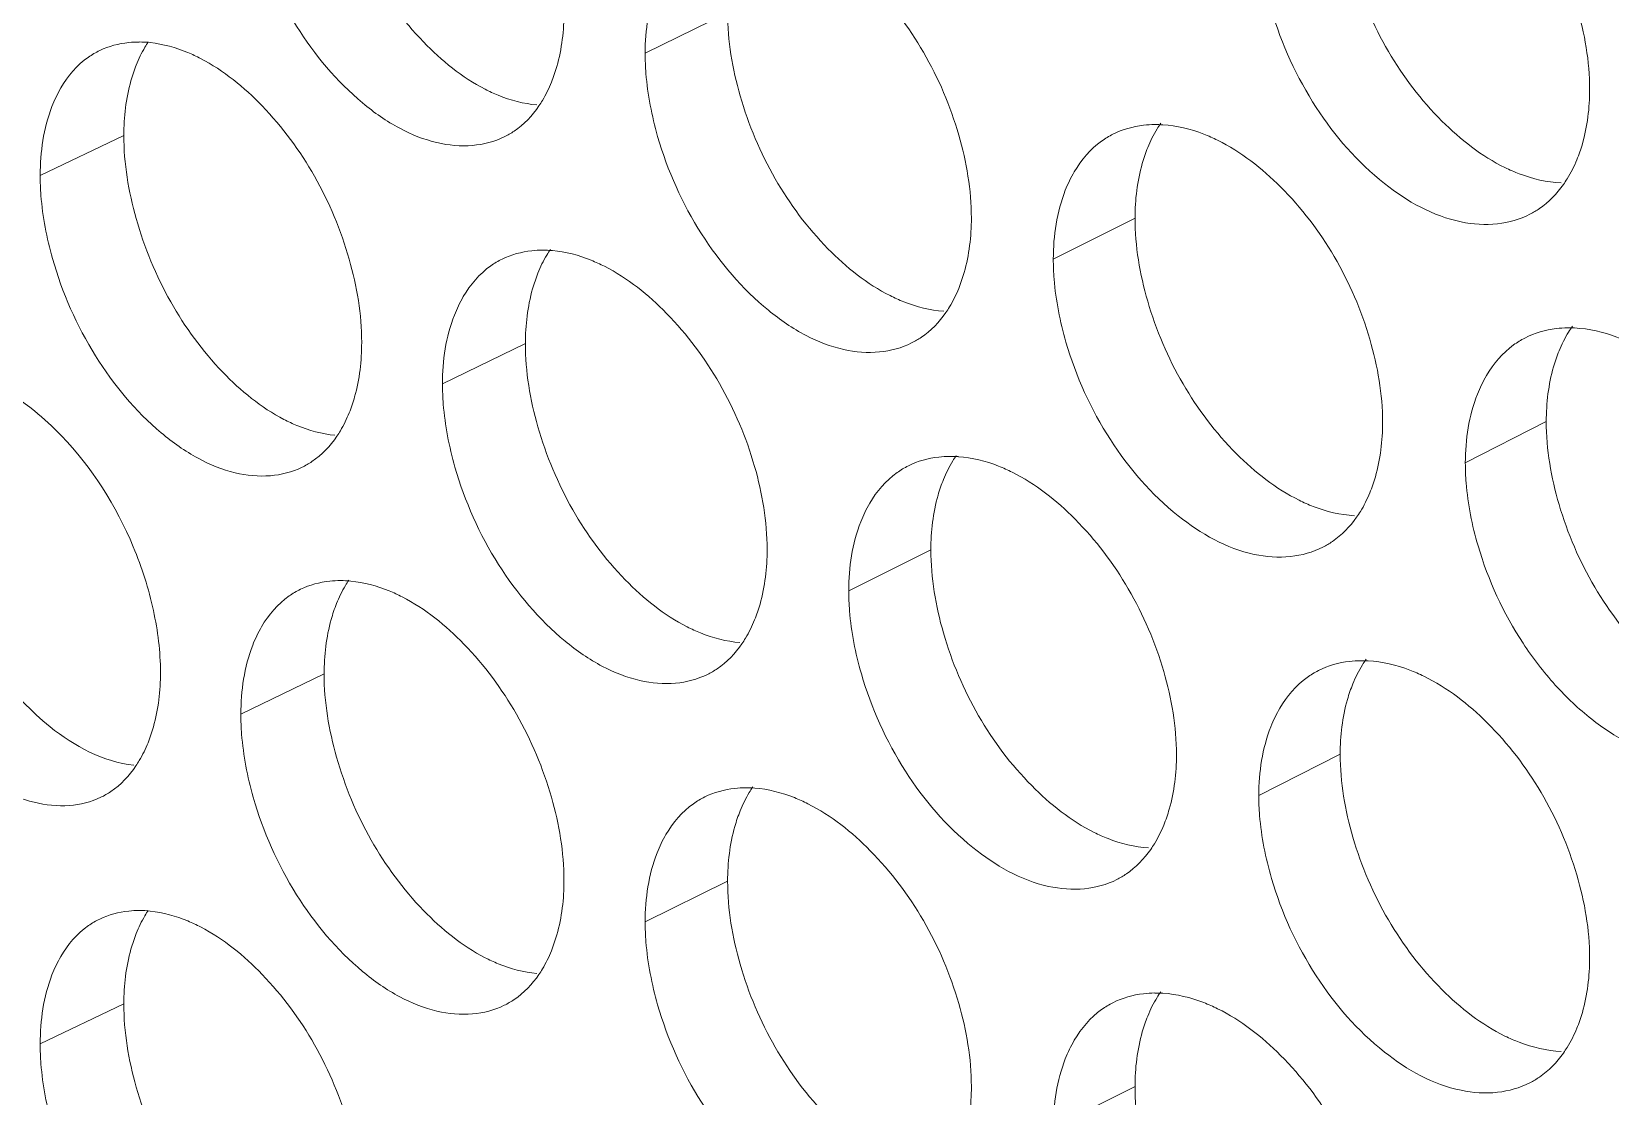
# Model space of a CAD drawing. Header units: millimetres. Extents: x 1177 to 4147, y 93 to 2194.
# Drawn here: x 2573.57 to 2587.9, y 951.52 to 961.18 of the extents above; entities that cross this region are included whole.
import ezdxf

# ---------------------------------------------------------------- set-up
doc = ezdxf.new("R2010")
doc.units = ezdxf.units.MM
doc.header["$LTSCALE"] = 0.1
doc.layers.get('0').update_dxf_attribs({"lineweight": 13})
doc.layers.add('标注', color=251, linetype='Continuous', lineweight=9)

# ---------------------------------------------------------------- blocks, each defined once
blk = doc.blocks.new('02')
at = {"layer": '标注'}
for p, q in [((4454.685, 964.621), (4453.616, 964.095)), ((4446.859, 963.032), (4445.775, 962.514)), ((4446.859, 963.032), (4445.775, 962.514)), ((4459.965, 961.961), (4458.906, 961.43)), ((4452.064, 960.335), (4450.989, 959.812)), ((4452.064, 960.335), (4450.989, 959.812)), ((4465.295, 959.326), (4464.246, 958.79)), ((4457.319, 957.663), (4456.254, 957.134)), ((4457.319, 957.663), (4456.254, 957.134)), ((4449.455, 956.055), (4448.376, 955.535)), ((4462.624, 955.015), (4461.569, 954.482)), ((4462.624, 955.015), (4461.569, 954.482)), ((4454.685, 953.371), (4453.616, 952.845)), ((4446.859, 951.782), (4445.775, 951.264)), ((4459.965, 950.711), (4458.906, 950.18))]:
    blk.add_line(p, q, dxfattribs=at)
for centre, radius, start, end in [((4447.053, 962.821), 1.421, 84.008, 89.7708), ((4447.053, 962.821), 1.421, 84.008, 89.7708), ((4460.232, 961.704), 1.468, 86.3729, 90.4645), ((4452.287, 960.106), 1.439, 84.9711, 90.0516), ((4452.287, 960.106), 1.439, 84.9711, 90.0516), ((4465.592, 959.051), 1.488, 87.2799, 90.7347), ((4457.571, 957.415), 1.459, 85.9113, 90.3279), ((4457.571, 957.415), 1.459, 85.9113, 90.3279), ((4449.664, 955.835), 1.43, 84.4925, 89.9118), ((4462.906, 954.749), 1.478, 86.8291, 90.6001), ((4462.906, 954.749), 1.478, 86.8291, 90.6001), ((4454.923, 953.132), 1.449, 85.444, 90.1903), ((4447.053, 951.571), 1.421, 84.008, 89.7708), ((4460.232, 950.454), 1.468, 86.3729, 90.4645)]:
    blk.add_arc(centre, radius, start, end, dxfattribs=at)
for points, knots in [([(4449.455, 967.305), (4449.455, 966.942), (4449.582, 966.19), (4450.02, 965.139), (4450.678, 964.244), (4451.243, 963.784), (4451.541, 963.63)], [0, 0, 0, 0, 0.247764, 0.513029, 0.771178, 1, 1, 1, 1]), ([(4465.857, 963.628), (4465.857, 963.99), (4465.726, 964.742), (4465.272, 965.788), (4464.593, 966.676), (4464.014, 967.126), (4463.709, 967.276)], [0, 0, 0, 0, 0.246547, 0.510848, 0.769286, 1, 1, 1, 1]), ([(4462.624, 966.265), (4462.624, 965.902), (4462.754, 965.151), (4463.204, 964.103), (4463.879, 963.215), (4464.456, 962.764), (4464.76, 962.615)], [0, 0, 0, 0, 0.246852, 0.511298, 0.769575, 1, 1, 1, 1]), ([(4448.537, 965.708), (4448.662, 965.265), (4449.032, 964.432), (4449.744, 963.581), (4450.405, 963.115), (4450.894, 962.92), (4451.368, 962.874), (4451.662, 962.951), (4451.79, 963.013)], [0, 0, 0, 0, 0.295087, 0.575352, 0.699785, 0.810298, 0.90888, 1, 1, 1, 1]), ([(4457.844, 961.961), (4457.844, 962.324), (4457.715, 963.075), (4457.268, 964.125), (4456.598, 965.016), (4456.027, 965.472), (4455.726, 965.624)], [0, 0, 0, 0, 0.247093, 0.511885, 0.770247, 1, 1, 1, 1]), ([(4453.886, 965.227), (4453.841, 965.15), (4453.673, 964.796), (4453.616, 964.396), (4453.616, 964.095)], [0, 0, 0, 0, 0.227639, 1, 1, 1, 1]), ([(4452.401, 963.72), (4452.428, 963.787), (4452.528, 964.08), (4452.564, 964.393), (4452.564, 964.631)], [0, 0, 0, 0, 0.232623, 1, 1, 1, 1]), ([(4461.734, 964.657), (4461.864, 964.212), (4462.249, 963.377), (4463.091, 962.402), (4463.97, 961.906), (4464.653, 961.859), (4464.954, 961.943), (4465.084, 962.01)], [0, 0, 0, 0, 0.293319, 0.572966, 0.807416, 0.907301, 1, 1, 1, 1]), ([(4454.685, 964.621), (4454.685, 964.258), (4454.813, 963.506), (4455.256, 962.456), (4455.921, 961.564), (4456.491, 961.107), (4456.791, 960.956)], [0, 0, 0, 0, 0.247397, 0.512334, 0.770535, 1, 1, 1, 1]), ([(4447.059, 964.241), (4447.013, 964.241), (4446.838, 964.233), (4446.665, 964.187), (4446.547, 964.131)], [0, 0, 0, 0, 0.258386, 1, 1, 1, 1]), ([(4447.059, 964.241), (4447.013, 964.241), (4446.838, 964.233), (4446.665, 964.187), (4446.547, 964.131)], [0, 0, 0, 0, 0.258386, 1, 1, 1, 1]), ([(4447.176, 964.243), (4447.161, 964.221), (4447.101, 964.125), (4447.051, 964.022), (4447.019, 963.943)], [0, 0, 0, 0, 0.242372, 1, 1, 1, 1]), ([(4447.176, 964.243), (4447.161, 964.221), (4447.101, 964.125), (4447.051, 964.022), (4447.019, 963.943)], [0, 0, 0, 0, 0.242372, 1, 1, 1, 1]), ([(4447.855, 964.028), (4447.8, 964.056), (4447.593, 964.153), (4447.368, 964.216), (4447.201, 964.233)], [0, 0, 0, 0, 0.266572, 1, 1, 1, 1]), ([(4447.855, 964.028), (4447.8, 964.056), (4447.593, 964.153), (4447.368, 964.216), (4447.201, 964.233)], [0, 0, 0, 0, 0.266572, 1, 1, 1, 1]), ([(4446.547, 964.131), (4446.496, 964.106), (4446.292, 963.988), (4446.133, 963.8), (4446.043, 963.646)], [0, 0, 0, 0, 0.241792, 1, 1, 1, 1]), ([(4446.547, 964.131), (4446.496, 964.106), (4446.292, 963.988), (4446.133, 963.8), (4446.043, 963.646)], [0, 0, 0, 0, 0.241792, 1, 1, 1, 1]), ([(4449.942, 960.35), (4449.942, 960.713), (4449.815, 961.465), (4449.375, 962.517), (4448.716, 963.412), (4448.152, 963.873), (4447.855, 964.028)], [0, 0, 0, 0, 0.247645, 0.51293, 0.771215, 1, 1, 1, 1]), ([(4449.942, 960.35), (4449.942, 960.713), (4449.815, 961.465), (4449.375, 962.517), (4448.716, 963.412), (4448.152, 963.873), (4447.855, 964.028)], [0, 0, 0, 0, 0.247645, 0.51293, 0.771215, 1, 1, 1, 1]), ([(4453.616, 964.095), (4453.616, 964.008), (4453.631, 963.645), (4453.702, 963.285), (4453.778, 963.019)], [0, 0, 0, 0, 0.238502, 1, 1, 1, 1]), ([(4447.019, 963.943), (4446.993, 963.876), (4446.895, 963.582), (4446.859, 963.269), (4446.859, 963.032)], [0, 0, 0, 0, 0.232238, 1, 1, 1, 1]), ([(4447.019, 963.943), (4446.993, 963.876), (4446.895, 963.582), (4446.859, 963.269), (4446.859, 963.032)], [0, 0, 0, 0, 0.232238, 1, 1, 1, 1]), ([(4446.043, 963.646), (4445.998, 963.569), (4445.831, 963.215), (4445.775, 962.816), (4445.775, 962.514)], [0, 0, 0, 0, 0.226902, 1, 1, 1, 1]), ([(4446.043, 963.646), (4445.998, 963.569), (4445.831, 963.215), (4445.775, 962.816), (4445.775, 962.514)], [0, 0, 0, 0, 0.226902, 1, 1, 1, 1]), ([(4451.541, 963.63), (4451.597, 963.602), (4451.81, 963.503), (4452.041, 963.441), (4452.213, 963.426)], [0, 0, 0, 0, 0.266595, 1, 1, 1, 1]), ([(4452.239, 963.413), (4452.255, 963.436), (4452.317, 963.534), (4452.369, 963.639), (4452.401, 963.72)], [0, 0, 0, 0, 0.242481, 1, 1, 1, 1]), ([(4465.691, 962.715), (4465.719, 962.782), (4465.82, 963.076), (4465.857, 963.39), (4465.857, 963.628)], [0, 0, 0, 0, 0.23337, 1, 1, 1, 1]), ([(4451.79, 963.013), (4451.834, 963.035), (4452.009, 963.135), (4452.153, 963.287), (4452.239, 963.413)], [0, 0, 0, 0, 0.24392, 1, 1, 1, 1]), ([(4446.859, 963.032), (4446.859, 962.669), (4446.985, 961.917), (4447.421, 960.864), (4448.076, 959.968), (4448.638, 959.506), (4448.935, 959.352)], [0, 0, 0, 0, 0.247948, 0.513377, 0.771501, 1, 1, 1, 1]), ([(4446.859, 963.032), (4446.859, 962.669), (4446.985, 961.917), (4447.421, 960.864), (4448.076, 959.968), (4448.638, 959.506), (4448.935, 959.352)], [0, 0, 0, 0, 0.247948, 0.513377, 0.771501, 1, 1, 1, 1]), ([(4453.778, 963.019), (4453.905, 962.575), (4454.28, 961.742), (4455.002, 960.893), (4455.671, 960.431), (4456.166, 960.24), (4456.644, 960.199), (4456.941, 960.279), (4457.07, 960.343)], [0, 0, 0, 0, 0.294183, 0.574014, 0.698487, 0.809259, 0.908301, 1, 1, 1, 1]), ([(4459.679, 963.047), (4459.628, 963.022), (4459.426, 962.9), (4459.268, 962.714), (4459.178, 962.561)], [0, 0, 0, 0, 0.242682, 1, 1, 1, 1]), ([(4460.221, 963.173), (4460.172, 963.172), (4459.986, 963.161), (4459.802, 963.109), (4459.679, 963.047)], [0, 0, 0, 0, 0.258432, 1, 1, 1, 1]), ([(4460.298, 963.188), (4460.281, 963.164), (4460.216, 963.064), (4460.163, 962.957), (4460.129, 962.873)], [0, 0, 0, 0, 0.242625, 1, 1, 1, 1]), ([(4461.036, 962.969), (4460.977, 962.998), (4460.751, 963.098), (4460.506, 963.158), (4460.325, 963.17)], [0, 0, 0, 0, 0.266738, 1, 1, 1, 1]), ([(4460.129, 962.873), (4460.102, 962.806), (4460.002, 962.512), (4459.965, 962.199), (4459.965, 961.961)], [0, 0, 0, 0, 0.232984, 1, 1, 1, 1]), ([(4463.174, 959.316), (4463.174, 959.678), (4463.043, 960.43), (4462.592, 961.478), (4461.916, 962.366), (4461.339, 962.819), (4461.036, 962.969)], [0, 0, 0, 0, 0.246729, 0.511193, 0.769606, 1, 1, 1, 1]), ([(4464.76, 962.615), (4464.821, 962.585), (4465.052, 962.484), (4465.304, 962.425), (4465.489, 962.416)], [0, 0, 0, 0, 0.266716, 1, 1, 1, 1]), ([(4465.517, 962.395), (4465.534, 962.419), (4465.601, 962.52), (4465.656, 962.63), (4465.691, 962.715)], [0, 0, 0, 0, 0.242757, 1, 1, 1, 1]), ([(4445.775, 962.514), (4445.775, 962.427), (4445.79, 962.063), (4445.86, 961.703), (4445.935, 961.436)], [0, 0, 0, 0, 0.238408, 1, 1, 1, 1]), ([(4445.775, 962.514), (4445.775, 962.427), (4445.79, 962.063), (4445.86, 961.703), (4445.935, 961.436)], [0, 0, 0, 0, 0.238408, 1, 1, 1, 1]), ([(4459.178, 962.561), (4459.133, 962.484), (4458.964, 962.131), (4458.906, 961.731), (4458.906, 961.43)], [0, 0, 0, 0, 0.228131, 1, 1, 1, 1]), ([(4465.084, 962.01), (4465.126, 962.032), (4465.294, 962.131), (4465.433, 962.275), (4465.517, 962.395)], [0, 0, 0, 0, 0.244921, 1, 1, 1, 1]), ([(4457.68, 961.049), (4457.707, 961.116), (4457.807, 961.41), (4457.844, 961.723), (4457.844, 961.961)], [0, 0, 0, 0, 0.232922, 1, 1, 1, 1]), ([(4459.965, 961.961), (4459.965, 961.598), (4460.094, 960.847), (4460.542, 959.798), (4461.214, 958.908), (4461.789, 958.455), (4462.091, 958.306)], [0, 0, 0, 0, 0.247033, 0.511643, 0.769894, 1, 1, 1, 1]), ([(4445.935, 961.436), (4446.06, 960.994), (4446.427, 960.162), (4447.134, 959.309), (4447.792, 958.841), (4448.277, 958.644), (4448.748, 958.596), (4449.042, 958.671), (4449.169, 958.732)], [0, 0, 0, 0, 0.295542, 0.576027, 0.700439, 0.810823, 0.909172, 1, 1, 1, 1]), ([(4445.935, 961.436), (4446.06, 960.994), (4446.427, 960.162), (4447.134, 959.309), (4447.792, 958.841), (4448.277, 958.644), (4448.748, 958.596), (4449.042, 958.671), (4449.169, 958.732)], [0, 0, 0, 0, 0.295542, 0.576027, 0.700439, 0.810823, 0.909172, 1, 1, 1, 1]), ([(4451.762, 961.429), (4451.711, 961.404), (4451.508, 961.284), (4451.349, 961.097), (4451.259, 960.944)], [0, 0, 0, 0, 0.242161, 1, 1, 1, 1]), ([(4451.762, 961.429), (4451.711, 961.404), (4451.508, 961.284), (4451.349, 961.097), (4451.259, 960.944)], [0, 0, 0, 0, 0.242161, 1, 1, 1, 1]), ([(4452.286, 961.545), (4452.239, 961.545), (4452.06, 961.536), (4451.882, 961.487), (4451.762, 961.429)], [0, 0, 0, 0, 0.258402, 1, 1, 1, 1]), ([(4452.286, 961.545), (4452.239, 961.545), (4452.06, 961.536), (4451.882, 961.487), (4451.762, 961.429)], [0, 0, 0, 0, 0.258402, 1, 1, 1, 1]), ([(4452.387, 961.553), (4452.371, 961.53), (4452.309, 961.432), (4452.258, 961.328), (4452.226, 961.246)], [0, 0, 0, 0, 0.242465, 1, 1, 1, 1]), ([(4452.387, 961.553), (4452.371, 961.53), (4452.309, 961.432), (4452.258, 961.328), (4452.226, 961.246)], [0, 0, 0, 0, 0.242465, 1, 1, 1, 1]), ([(4453.089, 961.336), (4453.033, 961.364), (4452.819, 961.463), (4452.586, 961.525), (4452.413, 961.54)], [0, 0, 0, 0, 0.266651, 1, 1, 1, 1]), ([(4453.089, 961.336), (4453.033, 961.364), (4452.819, 961.463), (4452.586, 961.525), (4452.413, 961.54)], [0, 0, 0, 0, 0.266651, 1, 1, 1, 1]), ([(4458.906, 961.43), (4458.906, 961.343), (4458.921, 960.98), (4458.993, 960.62), (4459.07, 960.354)], [0, 0, 0, 0, 0.238567, 1, 1, 1, 1]), ([(4452.226, 961.246), (4452.199, 961.18), (4452.1, 960.886), (4452.064, 960.573), (4452.064, 960.335)], [0, 0, 0, 0, 0.232536, 1, 1, 1, 1]), ([(4452.226, 961.246), (4452.199, 961.18), (4452.1, 960.886), (4452.064, 960.573), (4452.064, 960.335)], [0, 0, 0, 0, 0.232536, 1, 1, 1, 1]), ([(4455.197, 957.668), (4455.197, 958.031), (4455.069, 958.782), (4454.624, 959.832), (4453.958, 960.725), (4453.389, 961.183), (4453.089, 961.336)], [0, 0, 0, 0, 0.247276, 0.512232, 0.770569, 1, 1, 1, 1]), ([(4455.197, 957.668), (4455.197, 958.031), (4455.069, 958.782), (4454.624, 959.832), (4453.958, 960.725), (4453.389, 961.183), (4453.089, 961.336)], [0, 0, 0, 0, 0.247276, 0.512232, 0.770569, 1, 1, 1, 1]), ([(4451.259, 960.944), (4451.214, 960.867), (4451.046, 960.513), (4450.989, 960.113), (4450.989, 959.812)], [0, 0, 0, 0, 0.227393, 1, 1, 1, 1]), ([(4451.259, 960.944), (4451.214, 960.867), (4451.046, 960.513), (4450.989, 960.113), (4450.989, 959.812)], [0, 0, 0, 0, 0.227393, 1, 1, 1, 1]), ([(4456.791, 960.956), (4456.849, 960.927), (4457.069, 960.827), (4457.309, 960.766), (4457.486, 960.753)], [0, 0, 0, 0, 0.266655, 1, 1, 1, 1]), ([(4457.513, 960.737), (4457.529, 960.76), (4457.594, 960.86), (4457.646, 960.966), (4457.68, 961.049)], [0, 0, 0, 0, 0.242584, 1, 1, 1, 1]), ([(4457.07, 960.343), (4457.113, 960.365), (4457.286, 960.465), (4457.428, 960.613), (4457.513, 960.737)], [0, 0, 0, 0, 0.244338, 1, 1, 1, 1]), ([(4465.573, 960.539), (4465.523, 960.538), (4465.333, 960.526), (4465.144, 960.471), (4465.018, 960.407)], [0, 0, 0, 0, 0.258456, 1, 1, 1, 1]), ([(4465.634, 960.559), (4465.617, 960.534), (4465.55, 960.433), (4465.496, 960.324), (4465.461, 960.239)], [0, 0, 0, 0, 0.242742, 1, 1, 1, 1]), ([(4466.395, 960.339), (4466.334, 960.369), (4466.101, 960.47), (4465.849, 960.528), (4465.662, 960.537)], [0, 0, 0, 0, 0.266777, 1, 1, 1, 1]), ([(4449.781, 959.44), (4449.808, 959.506), (4449.907, 959.8), (4449.942, 960.113), (4449.942, 960.35)], [0, 0, 0, 0, 0.232474, 1, 1, 1, 1]), ([(4449.781, 959.44), (4449.808, 959.506), (4449.907, 959.8), (4449.942, 960.113), (4449.942, 960.35)], [0, 0, 0, 0, 0.232474, 1, 1, 1, 1]), ([(4452.064, 960.335), (4452.064, 959.972), (4452.191, 959.22), (4452.632, 958.169), (4453.293, 957.275), (4453.861, 956.817), (4454.16, 956.665)], [0, 0, 0, 0, 0.24758, 0.512681, 0.770856, 1, 1, 1, 1]), ([(4452.064, 960.335), (4452.064, 959.972), (4452.191, 959.22), (4452.632, 958.169), (4453.293, 957.275), (4453.861, 956.817), (4454.16, 956.665)], [0, 0, 0, 0, 0.24758, 0.512681, 0.770856, 1, 1, 1, 1]), ([(4459.07, 960.354), (4459.198, 959.91), (4459.581, 959.075), (4460.418, 958.1), (4461.291, 957.6), (4461.971, 957.549), (4462.27, 957.632), (4462.4, 957.698)], [0, 0, 0, 0, 0.293762, 0.573619, 0.807925, 0.907583, 1, 1, 1, 1]), ([(4465.018, 960.407), (4464.967, 960.381), (4464.767, 960.259), (4464.609, 960.073), (4464.519, 959.92)], [0, 0, 0, 0, 0.243008, 1, 1, 1, 1]), ([(4465.461, 960.239), (4465.433, 960.172), (4465.332, 959.878), (4465.295, 959.564), (4465.295, 959.326)], [0, 0, 0, 0, 0.233282, 1, 1, 1, 1]), ([(4446.05, 959.142), (4445.94, 959.257), (4445.535, 959.634), (4445.01, 959.92), (4444.615, 959.964)], [0, 0, 0, 0, 0.284731, 1, 1, 1, 1]), ([(4464.519, 959.92), (4464.474, 959.843), (4464.304, 959.49), (4464.246, 959.091), (4464.246, 958.79)], [0, 0, 0, 0, 0.228624, 1, 1, 1, 1]), ([(4450.989, 959.812), (4450.989, 959.725), (4451.005, 959.361), (4451.075, 959.001), (4451.151, 958.735)], [0, 0, 0, 0, 0.238471, 1, 1, 1, 1]), ([(4450.989, 959.812), (4450.989, 959.725), (4451.005, 959.361), (4451.075, 959.001), (4451.151, 958.735)], [0, 0, 0, 0, 0.238471, 1, 1, 1, 1]), ([(4448.935, 959.352), (4448.99, 959.324), (4449.199, 959.226), (4449.427, 959.163), (4449.595, 959.147)], [0, 0, 0, 0, 0.266559, 1, 1, 1, 1]), ([(4448.935, 959.352), (4448.99, 959.324), (4449.199, 959.226), (4449.427, 959.163), (4449.595, 959.147)], [0, 0, 0, 0, 0.266559, 1, 1, 1, 1]), ([(4449.621, 959.135), (4449.637, 959.158), (4449.698, 959.255), (4449.749, 959.359), (4449.781, 959.44)], [0, 0, 0, 0, 0.242432, 1, 1, 1, 1]), ([(4449.621, 959.135), (4449.637, 959.158), (4449.698, 959.255), (4449.749, 959.359), (4449.781, 959.44)], [0, 0, 0, 0, 0.242432, 1, 1, 1, 1]), ([(4463.008, 958.403), (4463.036, 958.47), (4463.137, 958.764), (4463.174, 959.078), (4463.174, 959.316)], [0, 0, 0, 0, 0.233221, 1, 1, 1, 1]), ([(4465.295, 959.326), (4465.295, 958.963), (4465.425, 958.212), (4465.878, 957.165), (4466.556, 956.278), (4467.136, 955.829), (4467.441, 955.681)], [0, 0, 0, 0, 0.246671, 0.510955, 0.769257, 1, 1, 1, 1]), ([(4447.334, 956.075), (4447.334, 956.344), (4447.263, 956.902), (4446.92, 957.981), (4446.446, 958.73), (4446.05, 959.142)], [0, 0, 0, 0, 0.238081, 0.493556, 1, 1, 1, 1]), ([(4449.169, 958.732), (4449.213, 958.754), (4449.39, 958.855), (4449.535, 959.008), (4449.621, 959.135)], [0, 0, 0, 0, 0.2437, 1, 1, 1, 1]), ([(4449.169, 958.732), (4449.213, 958.754), (4449.39, 958.855), (4449.535, 959.008), (4449.621, 959.135)], [0, 0, 0, 0, 0.2437, 1, 1, 1, 1]), ([(4451.151, 958.735), (4451.278, 958.292), (4451.649, 957.459), (4452.367, 956.609), (4453.032, 956.145), (4453.524, 955.952), (4454, 955.909), (4454.295, 955.987), (4454.423, 956.05)], [0, 0, 0, 0, 0.294634, 0.574682, 0.699134, 0.809777, 0.908589, 1, 1, 1, 1]), ([(4451.151, 958.735), (4451.278, 958.292), (4451.649, 957.459), (4452.367, 956.609), (4453.032, 956.145), (4453.524, 955.952), (4454, 955.909), (4454.295, 955.987), (4454.423, 956.05)], [0, 0, 0, 0, 0.294634, 0.574682, 0.699134, 0.809777, 0.908589, 1, 1, 1, 1]), ([(4457.027, 958.752), (4456.976, 958.726), (4456.774, 958.605), (4456.616, 958.419), (4456.526, 958.266)], [0, 0, 0, 0, 0.242512, 1, 1, 1, 1]), ([(4457.027, 958.752), (4456.976, 958.726), (4456.774, 958.605), (4456.616, 958.419), (4456.526, 958.266)], [0, 0, 0, 0, 0.242512, 1, 1, 1, 1]), ([(4457.563, 958.874), (4457.516, 958.874), (4457.332, 958.863), (4457.149, 958.812), (4457.027, 958.752)], [0, 0, 0, 0, 0.258421, 1, 1, 1, 1]), ([(4457.563, 958.874), (4457.516, 958.874), (4457.332, 958.863), (4457.149, 958.812), (4457.027, 958.752)], [0, 0, 0, 0, 0.258421, 1, 1, 1, 1]), ([(4457.648, 958.887), (4457.632, 958.863), (4457.568, 958.764), (4457.516, 958.657), (4457.482, 958.575)], [0, 0, 0, 0, 0.242569, 1, 1, 1, 1]), ([(4457.648, 958.887), (4457.632, 958.863), (4457.568, 958.764), (4457.516, 958.657), (4457.482, 958.575)], [0, 0, 0, 0, 0.242569, 1, 1, 1, 1]), ([(4458.374, 958.668), (4458.316, 958.697), (4458.094, 958.797), (4457.853, 958.858), (4457.675, 958.87)], [0, 0, 0, 0, 0.266713, 1, 1, 1, 1]), ([(4458.374, 958.668), (4458.316, 958.697), (4458.094, 958.797), (4457.853, 958.858), (4457.675, 958.87)], [0, 0, 0, 0, 0.266713, 1, 1, 1, 1]), ([(4464.246, 958.79), (4464.246, 958.703), (4464.261, 958.34), (4464.333, 957.98), (4464.411, 957.715)], [0, 0, 0, 0, 0.238632, 1, 1, 1, 1]), ([(4457.482, 958.575), (4457.455, 958.508), (4457.355, 958.214), (4457.319, 957.9), (4457.319, 957.663)], [0, 0, 0, 0, 0.232835, 1, 1, 1, 1]), ([(4457.482, 958.575), (4457.455, 958.508), (4457.355, 958.214), (4457.319, 957.9), (4457.319, 957.663)], [0, 0, 0, 0, 0.232835, 1, 1, 1, 1]), ([(4460.502, 955.01), (4460.502, 955.373), (4460.373, 956.125), (4459.923, 957.173), (4459.251, 958.063), (4458.677, 958.517), (4458.374, 958.668)], [0, 0, 0, 0, 0.246911, 0.511538, 0.769926, 1, 1, 1, 1]), ([(4460.502, 955.01), (4460.502, 955.373), (4460.373, 956.125), (4459.923, 957.173), (4459.251, 958.063), (4458.677, 958.517), (4458.374, 958.668)], [0, 0, 0, 0, 0.246911, 0.511538, 0.769926, 1, 1, 1, 1]), ([(4462.091, 958.306), (4462.151, 958.276), (4462.379, 958.175), (4462.626, 958.116), (4462.809, 958.105)], [0, 0, 0, 0, 0.2667, 1, 1, 1, 1]), ([(4462.837, 958.086), (4462.854, 958.11), (4462.92, 958.21), (4462.974, 958.319), (4463.008, 958.403)], [0, 0, 0, 0, 0.242697, 1, 1, 1, 1]), ([(4456.526, 958.266), (4456.481, 958.189), (4456.312, 957.835), (4456.254, 957.436), (4456.254, 957.134)], [0, 0, 0, 0, 0.227885, 1, 1, 1, 1]), ([(4456.526, 958.266), (4456.481, 958.189), (4456.312, 957.835), (4456.254, 957.436), (4456.254, 957.134)], [0, 0, 0, 0, 0.227885, 1, 1, 1, 1]), ([(4462.4, 957.698), (4462.443, 957.72), (4462.612, 957.819), (4462.752, 957.965), (4462.837, 958.086)], [0, 0, 0, 0, 0.244733, 1, 1, 1, 1]), ([(4455.034, 956.757), (4455.062, 956.823), (4455.161, 957.117), (4455.197, 957.43), (4455.197, 957.668)], [0, 0, 0, 0, 0.232772, 1, 1, 1, 1]), ([(4455.034, 956.757), (4455.062, 956.823), (4455.161, 957.117), (4455.197, 957.43), (4455.197, 957.668)], [0, 0, 0, 0, 0.232772, 1, 1, 1, 1]), ([(4464.411, 957.715), (4464.542, 957.27), (4464.836, 956.63), (4465.392, 955.909), (4465.981, 955.347), (4466.662, 954.969), (4467.348, 954.924), (4467.649, 955.011), (4467.78, 955.078)], [0, 0, 0, 0, 0.292621, 0.4365, 0.572692, 0.807081, 0.907102, 1, 1, 1, 1]), ([(4457.319, 957.663), (4457.319, 957.3), (4457.447, 956.548), (4457.893, 955.499), (4458.561, 954.608), (4459.134, 954.153), (4459.435, 954.002)], [0, 0, 0, 0, 0.247215, 0.511988, 0.770214, 1, 1, 1, 1]), ([(4457.319, 957.663), (4457.319, 957.3), (4457.447, 956.548), (4457.893, 955.499), (4458.561, 954.608), (4459.134, 954.153), (4459.435, 954.002)], [0, 0, 0, 0, 0.247215, 0.511988, 0.770214, 1, 1, 1, 1]), ([(4449.666, 957.265), (4449.62, 957.265), (4449.443, 957.256), (4449.267, 957.209), (4449.148, 957.152)], [0, 0, 0, 0, 0.258394, 1, 1, 1, 1]), ([(4449.775, 957.27), (4449.76, 957.247), (4449.699, 957.15), (4449.648, 957.047), (4449.616, 956.966)], [0, 0, 0, 0, 0.242417, 1, 1, 1, 1]), ([(4450.466, 957.054), (4450.411, 957.082), (4450.2, 957.18), (4449.971, 957.242), (4449.801, 957.258)], [0, 0, 0, 0, 0.266613, 1, 1, 1, 1]), ([(4443.346, 957.171), (4443.47, 956.729), (4443.834, 955.898), (4444.537, 955.044), (4445.19, 954.573), (4445.673, 954.375), (4446.142, 954.324), (4446.434, 954.397), (4446.561, 954.458)], [0, 0, 0, 0, 0.295999, 0.576706, 0.701098, 0.811352, 0.909467, 1, 1, 1, 1]), ([(4449.148, 957.152), (4449.097, 957.127), (4448.894, 957.008), (4448.735, 956.821), (4448.645, 956.667)], [0, 0, 0, 0, 0.241979, 1, 1, 1, 1]), ([(4452.564, 953.381), (4452.564, 953.744), (4452.436, 954.496), (4451.993, 955.547), (4451.331, 956.441), (4450.765, 956.9), (4450.466, 957.054)], [0, 0, 0, 0, 0.24746, 0.512581, 0.770891, 1, 1, 1, 1]), ([(4456.254, 957.134), (4456.254, 957.048), (4456.27, 956.684), (4456.341, 956.324), (4456.418, 956.058)], [0, 0, 0, 0, 0.238534, 1, 1, 1, 1]), ([(4456.254, 957.134), (4456.254, 957.048), (4456.27, 956.684), (4456.341, 956.324), (4456.418, 956.058)], [0, 0, 0, 0, 0.238534, 1, 1, 1, 1]), ([(4449.616, 956.966), (4449.589, 956.9), (4449.491, 956.606), (4449.455, 956.293), (4449.455, 956.055)], [0, 0, 0, 0, 0.232387, 1, 1, 1, 1]), ([(4448.645, 956.667), (4448.6, 956.59), (4448.432, 956.236), (4448.376, 955.836), (4448.376, 955.535)], [0, 0, 0, 0, 0.227147, 1, 1, 1, 1]), ([(4454.16, 956.665), (4454.217, 956.636), (4454.433, 956.537), (4454.669, 956.476), (4454.843, 956.462)], [0, 0, 0, 0, 0.266627, 1, 1, 1, 1]), ([(4454.16, 956.665), (4454.217, 956.636), (4454.433, 956.537), (4454.669, 956.476), (4454.843, 956.462)], [0, 0, 0, 0, 0.266627, 1, 1, 1, 1]), ([(4454.87, 956.447), (4454.886, 956.47), (4454.949, 956.569), (4455.001, 956.674), (4455.034, 956.757)], [0, 0, 0, 0, 0.242531, 1, 1, 1, 1]), ([(4454.87, 956.447), (4454.886, 956.47), (4454.949, 956.569), (4455.001, 956.674), (4455.034, 956.757)], [0, 0, 0, 0, 0.242531, 1, 1, 1, 1]), ([(4454.423, 956.05), (4454.467, 956.071), (4454.641, 956.172), (4454.784, 956.322), (4454.87, 956.447)], [0, 0, 0, 0, 0.244132, 1, 1, 1, 1]), ([(4454.423, 956.05), (4454.467, 956.071), (4454.641, 956.172), (4454.784, 956.322), (4454.87, 956.447)], [0, 0, 0, 0, 0.244132, 1, 1, 1, 1]), ([(4462.96, 956.245), (4462.943, 956.221), (4462.877, 956.12), (4462.823, 956.012), (4462.789, 955.928)], [0, 0, 0, 0, 0.242682, 1, 1, 1, 1]), ([(4462.96, 956.245), (4462.943, 956.221), (4462.877, 956.12), (4462.823, 956.012), (4462.789, 955.928)], [0, 0, 0, 0, 0.242682, 1, 1, 1, 1]), ([(4447.173, 955.165), (4447.2, 955.232), (4447.299, 955.526), (4447.334, 955.838), (4447.334, 956.075)], [0, 0, 0, 0, 0.232325, 1, 1, 1, 1]), ([(4449.455, 956.055), (4449.455, 955.692), (4449.582, 954.94), (4450.02, 953.889), (4450.678, 952.994), (4451.243, 952.534), (4451.541, 952.38)], [0, 0, 0, 0, 0.247764, 0.513029, 0.771178, 1, 1, 1, 1]), ([(4456.418, 956.058), (4456.546, 955.615), (4456.925, 954.78), (4457.757, 953.803), (4458.624, 953.301), (4459.301, 953.246), (4459.599, 953.327), (4459.729, 953.392)], [0, 0, 0, 0, 0.294207, 0.574275, 0.808437, 0.907868, 1, 1, 1, 1]), ([(4456.418, 956.058), (4456.546, 955.615), (4456.925, 954.78), (4457.757, 953.803), (4458.624, 953.301), (4459.301, 953.246), (4459.599, 953.327), (4459.729, 953.392)], [0, 0, 0, 0, 0.294207, 0.574275, 0.808437, 0.907868, 1, 1, 1, 1]), ([(4462.342, 956.099), (4462.291, 956.073), (4462.09, 955.951), (4461.932, 955.766), (4461.842, 955.613)], [0, 0, 0, 0, 0.242847, 1, 1, 1, 1]), ([(4462.342, 956.099), (4462.291, 956.073), (4462.09, 955.951), (4461.932, 955.766), (4461.842, 955.613)], [0, 0, 0, 0, 0.242847, 1, 1, 1, 1]), ([(4462.89, 956.227), (4462.842, 956.227), (4462.653, 956.216), (4462.467, 956.162), (4462.342, 956.099)], [0, 0, 0, 0, 0.258444, 1, 1, 1, 1]), ([(4462.89, 956.227), (4462.842, 956.227), (4462.653, 956.216), (4462.467, 956.162), (4462.342, 956.099)], [0, 0, 0, 0, 0.258444, 1, 1, 1, 1]), ([(4463.709, 956.026), (4463.649, 956.055), (4463.42, 956.156), (4463.171, 956.215), (4462.988, 956.225)], [0, 0, 0, 0, 0.266759, 1, 1, 1, 1]), ([(4463.709, 956.026), (4463.649, 956.055), (4463.42, 956.156), (4463.171, 956.215), (4462.988, 956.225)], [0, 0, 0, 0, 0.266759, 1, 1, 1, 1]), ([(4462.789, 955.928), (4462.761, 955.861), (4462.661, 955.567), (4462.624, 955.253), (4462.624, 955.015)], [0, 0, 0, 0, 0.233133, 1, 1, 1, 1]), ([(4462.789, 955.928), (4462.761, 955.861), (4462.661, 955.567), (4462.624, 955.253), (4462.624, 955.015)], [0, 0, 0, 0, 0.233133, 1, 1, 1, 1]), ([(4465.857, 952.378), (4465.857, 952.74), (4465.726, 953.492), (4465.272, 954.538), (4464.593, 955.426), (4464.014, 955.876), (4463.709, 956.026)], [0, 0, 0, 0, 0.246547, 0.510848, 0.769286, 1, 1, 1, 1]), ([(4465.857, 952.378), (4465.857, 952.74), (4465.726, 953.492), (4465.272, 954.538), (4464.593, 955.426), (4464.014, 955.876), (4463.709, 956.026)], [0, 0, 0, 0, 0.246547, 0.510848, 0.769286, 1, 1, 1, 1]), ([(4445.552, 955.695), (4445.662, 955.58), (4446.067, 955.201), (4446.594, 954.916), (4446.991, 954.874)], [0, 0, 0, 0, 0.28484, 1, 1, 1, 1]), ([(4448.376, 955.535), (4448.376, 955.448), (4448.391, 955.084), (4448.461, 954.724), (4448.537, 954.458)], [0, 0, 0, 0, 0.238439, 1, 1, 1, 1]), ([(4461.842, 955.613), (4461.797, 955.536), (4461.628, 955.182), (4461.569, 954.783), (4461.569, 954.482)], [0, 0, 0, 0, 0.228378, 1, 1, 1, 1]), ([(4461.842, 955.613), (4461.797, 955.536), (4461.628, 955.182), (4461.569, 954.783), (4461.569, 954.482)], [0, 0, 0, 0, 0.228378, 1, 1, 1, 1]), ([(4447.016, 954.864), (4447.031, 954.887), (4447.092, 954.983), (4447.141, 955.086), (4447.173, 955.165)], [0, 0, 0, 0, 0.242387, 1, 1, 1, 1]), ([(4460.338, 954.098), (4460.365, 954.165), (4460.466, 954.459), (4460.502, 954.772), (4460.502, 955.01)], [0, 0, 0, 0, 0.233071, 1, 1, 1, 1]), ([(4460.338, 954.098), (4460.365, 954.165), (4460.466, 954.459), (4460.502, 954.772), (4460.502, 955.01)], [0, 0, 0, 0, 0.233071, 1, 1, 1, 1]), ([(4462.624, 955.015), (4462.624, 954.652), (4462.754, 953.901), (4463.204, 952.853), (4463.879, 951.965), (4464.456, 951.514), (4464.76, 951.365)], [0, 0, 0, 0, 0.246852, 0.511298, 0.769575, 1, 1, 1, 1]), ([(4462.624, 955.015), (4462.624, 954.652), (4462.754, 953.901), (4463.204, 952.853), (4463.879, 951.965), (4464.456, 951.514), (4464.76, 951.365)], [0, 0, 0, 0, 0.246852, 0.511298, 0.769575, 1, 1, 1, 1]), ([(4446.561, 954.458), (4446.606, 954.479), (4446.784, 954.581), (4446.93, 954.735), (4447.016, 954.864)], [0, 0, 0, 0, 0.243475, 1, 1, 1, 1]), ([(4448.537, 954.458), (4448.662, 954.015), (4449.032, 953.182), (4449.744, 952.331), (4450.405, 951.865), (4450.894, 951.67), (4451.368, 951.624), (4451.662, 951.701), (4451.79, 951.763)], [0, 0, 0, 0, 0.295087, 0.575352, 0.699785, 0.810298, 0.90888, 1, 1, 1, 1]), ([(4454.388, 954.462), (4454.337, 954.437), (4454.135, 954.317), (4453.976, 954.13), (4453.886, 953.977)], [0, 0, 0, 0, 0.242339, 1, 1, 1, 1]), ([(4454.918, 954.581), (4454.871, 954.581), (4454.69, 954.572), (4454.509, 954.522), (4454.388, 954.462)], [0, 0, 0, 0, 0.258411, 1, 1, 1, 1]), ([(4455.011, 954.592), (4454.995, 954.568), (4454.932, 954.47), (4454.881, 954.364), (4454.848, 954.282)], [0, 0, 0, 0, 0.242516, 1, 1, 1, 1]), ([(4455.726, 954.374), (4455.669, 954.403), (4455.45, 954.502), (4455.213, 954.563), (4455.038, 954.577)], [0, 0, 0, 0, 0.266684, 1, 1, 1, 1]), ([(4461.569, 954.482), (4461.569, 954.395), (4461.585, 954.032), (4461.657, 953.672), (4461.734, 953.407)], [0, 0, 0, 0, 0.238599, 1, 1, 1, 1]), ([(4461.569, 954.482), (4461.569, 954.395), (4461.585, 954.032), (4461.657, 953.672), (4461.734, 953.407)], [0, 0, 0, 0, 0.238599, 1, 1, 1, 1]), ([(4454.848, 954.282), (4454.821, 954.216), (4454.721, 953.922), (4454.685, 953.608), (4454.685, 953.371)], [0, 0, 0, 0, 0.232686, 1, 1, 1, 1]), ([(4457.844, 950.711), (4457.844, 951.074), (4457.715, 951.825), (4457.268, 952.875), (4456.598, 953.766), (4456.027, 954.222), (4455.726, 954.374)], [0, 0, 0, 0, 0.247093, 0.511885, 0.770247, 1, 1, 1, 1]), ([(4459.435, 954.002), (4459.494, 953.973), (4459.718, 953.873), (4459.961, 953.813), (4460.141, 953.801)], [0, 0, 0, 0, 0.266679, 1, 1, 1, 1]), ([(4459.435, 954.002), (4459.494, 953.973), (4459.718, 953.873), (4459.961, 953.813), (4460.141, 953.801)], [0, 0, 0, 0, 0.266679, 1, 1, 1, 1]), ([(4460.169, 953.783), (4460.185, 953.807), (4460.25, 953.907), (4460.304, 954.015), (4460.338, 954.098)], [0, 0, 0, 0, 0.24264, 1, 1, 1, 1]), ([(4460.169, 953.783), (4460.185, 953.807), (4460.25, 953.907), (4460.304, 954.015), (4460.338, 954.098)], [0, 0, 0, 0, 0.24264, 1, 1, 1, 1]), ([(4453.886, 953.977), (4453.841, 953.9), (4453.673, 953.546), (4453.616, 953.146), (4453.616, 952.845)], [0, 0, 0, 0, 0.227639, 1, 1, 1, 1]), ([(4459.729, 953.392), (4459.772, 953.414), (4459.942, 953.514), (4460.083, 953.661), (4460.169, 953.783)], [0, 0, 0, 0, 0.244538, 1, 1, 1, 1]), ([(4459.729, 953.392), (4459.772, 953.414), (4459.942, 953.514), (4460.083, 953.661), (4460.169, 953.783)], [0, 0, 0, 0, 0.244538, 1, 1, 1, 1]), ([(4452.401, 952.47), (4452.428, 952.537), (4452.528, 952.83), (4452.564, 953.143), (4452.564, 953.381)], [0, 0, 0, 0, 0.232623, 1, 1, 1, 1]), ([(4454.685, 953.371), (4454.685, 953.008), (4454.813, 952.256), (4455.256, 951.206), (4455.921, 950.314), (4456.491, 949.857), (4456.791, 949.706)], [0, 0, 0, 0, 0.247397, 0.512334, 0.770535, 1, 1, 1, 1]), ([(4461.734, 953.407), (4461.864, 952.962), (4462.249, 952.127), (4463.091, 951.152), (4463.97, 950.656), (4464.653, 950.609), (4464.954, 950.693), (4465.084, 950.76)], [0, 0, 0, 0, 0.293319, 0.572966, 0.807416, 0.907301, 1, 1, 1, 1]), ([(4461.734, 953.407), (4461.864, 952.962), (4462.249, 952.127), (4463.091, 951.152), (4463.97, 950.656), (4464.653, 950.609), (4464.954, 950.693), (4465.084, 950.76)], [0, 0, 0, 0, 0.293319, 0.572966, 0.807416, 0.907301, 1, 1, 1, 1]), ([(4447.059, 952.991), (4447.013, 952.991), (4446.838, 952.983), (4446.665, 952.937), (4446.547, 952.881)], [0, 0, 0, 0, 0.258386, 1, 1, 1, 1]), ([(4447.176, 952.993), (4447.161, 952.971), (4447.101, 952.875), (4447.051, 952.772), (4447.019, 952.693)], [0, 0, 0, 0, 0.242372, 1, 1, 1, 1]), ([(4447.855, 952.778), (4447.8, 952.806), (4447.593, 952.903), (4447.368, 952.966), (4447.201, 952.983)], [0, 0, 0, 0, 0.266572, 1, 1, 1, 1]), ([(4446.547, 952.881), (4446.496, 952.856), (4446.292, 952.738), (4446.133, 952.55), (4446.043, 952.396)], [0, 0, 0, 0, 0.241792, 1, 1, 1, 1]), ([(4449.942, 949.1), (4449.942, 949.463), (4449.815, 950.215), (4449.375, 951.267), (4448.716, 952.162), (4448.152, 952.623), (4447.855, 952.778)], [0, 0, 0, 0, 0.247645, 0.51293, 0.771215, 1, 1, 1, 1]), ([(4453.616, 952.845), (4453.616, 952.758), (4453.631, 952.395), (4453.702, 952.035), (4453.778, 951.769)], [0, 0, 0, 0, 0.238502, 1, 1, 1, 1]), ([(4447.019, 952.693), (4446.993, 952.626), (4446.895, 952.332), (4446.859, 952.019), (4446.859, 951.782)], [0, 0, 0, 0, 0.232238, 1, 1, 1, 1]), ([(4446.043, 952.396), (4445.998, 952.319), (4445.831, 951.965), (4445.775, 951.566), (4445.775, 951.264)], [0, 0, 0, 0, 0.226902, 1, 1, 1, 1]), ([(4451.541, 952.38), (4451.597, 952.352), (4451.81, 952.253), (4452.041, 952.191), (4452.213, 952.176)], [0, 0, 0, 0, 0.266595, 1, 1, 1, 1]), ([(4452.239, 952.163), (4452.255, 952.186), (4452.317, 952.284), (4452.369, 952.389), (4452.401, 952.47)], [0, 0, 0, 0, 0.242481, 1, 1, 1, 1]), ([(4465.691, 951.465), (4465.719, 951.532), (4465.82, 951.826), (4465.857, 952.14), (4465.857, 952.378)], [0, 0, 0, 0, 0.23337, 1, 1, 1, 1]), ([(4465.691, 951.465), (4465.719, 951.532), (4465.82, 951.826), (4465.857, 952.14), (4465.857, 952.378)], [0, 0, 0, 0, 0.23337, 1, 1, 1, 1]), ([(4451.79, 951.763), (4451.834, 951.785), (4452.009, 951.885), (4452.153, 952.037), (4452.239, 952.163)], [0, 0, 0, 0, 0.24392, 1, 1, 1, 1]), ([(4460.298, 951.938), (4460.281, 951.914), (4460.216, 951.814), (4460.163, 951.707), (4460.129, 951.623)], [0, 0, 0, 0, 0.242625, 1, 1, 1, 1]), ([(4446.859, 951.782), (4446.859, 951.419), (4446.985, 950.667), (4447.421, 949.614), (4448.076, 948.718), (4448.638, 948.256), (4448.935, 948.102)], [0, 0, 0, 0, 0.247948, 0.513377, 0.771501, 1, 1, 1, 1]), ([(4453.778, 951.769), (4453.905, 951.325), (4454.28, 950.492), (4455.002, 949.643), (4455.671, 949.181), (4456.166, 948.99), (4456.644, 948.949), (4456.941, 949.029), (4457.07, 949.093)], [0, 0, 0, 0, 0.294183, 0.574014, 0.698487, 0.809259, 0.908301, 1, 1, 1, 1]), ([(4459.679, 951.797), (4459.628, 951.772), (4459.426, 951.65), (4459.268, 951.464), (4459.178, 951.311)], [0, 0, 0, 0, 0.242682, 1, 1, 1, 1]), ([(4460.221, 951.923), (4460.172, 951.922), (4459.986, 951.911), (4459.802, 951.859), (4459.679, 951.797)], [0, 0, 0, 0, 0.258432, 1, 1, 1, 1]), ([(4461.036, 951.719), (4460.977, 951.748), (4460.751, 951.848), (4460.506, 951.908), (4460.325, 951.92)], [0, 0, 0, 0, 0.266738, 1, 1, 1, 1]), ([(4460.129, 951.623), (4460.102, 951.556), (4460.002, 951.262), (4459.965, 950.949), (4459.965, 950.711)], [0, 0, 0, 0, 0.232984, 1, 1, 1, 1]), ([(4463.174, 948.066), (4463.174, 948.428), (4463.043, 949.18), (4462.592, 950.228), (4461.916, 951.116), (4461.339, 951.569), (4461.036, 951.719)], [0, 0, 0, 0, 0.246729, 0.511193, 0.769606, 1, 1, 1, 1]), ([(4464.76, 951.365), (4464.821, 951.335), (4465.052, 951.234), (4465.304, 951.175), (4465.489, 951.166)], [0, 0, 0, 0, 0.266716, 1, 1, 1, 1]), ([(4464.76, 951.365), (4464.821, 951.335), (4465.052, 951.234), (4465.304, 951.175), (4465.489, 951.166)], [0, 0, 0, 0, 0.266716, 1, 1, 1, 1]), ([(4465.517, 951.145), (4465.534, 951.169), (4465.601, 951.27), (4465.656, 951.38), (4465.691, 951.465)], [0, 0, 0, 0, 0.242757, 1, 1, 1, 1]), ([(4465.517, 951.145), (4465.534, 951.169), (4465.601, 951.27), (4465.656, 951.38), (4465.691, 951.465)], [0, 0, 0, 0, 0.242757, 1, 1, 1, 1]), ([(4445.775, 951.264), (4445.775, 951.177), (4445.79, 950.813), (4445.86, 950.453), (4445.935, 950.186)], [0, 0, 0, 0, 0.238408, 1, 1, 1, 1]), ([(4459.178, 951.311), (4459.133, 951.234), (4458.964, 950.881), (4458.906, 950.481), (4458.906, 950.18)], [0, 0, 0, 0, 0.228131, 1, 1, 1, 1]), ([(4465.084, 950.76), (4465.126, 950.782), (4465.294, 950.881), (4465.433, 951.025), (4465.517, 951.145)], [0, 0, 0, 0, 0.244921, 1, 1, 1, 1]), ([(4465.084, 950.76), (4465.126, 950.782), (4465.294, 950.881), (4465.433, 951.025), (4465.517, 951.145)], [0, 0, 0, 0, 0.244921, 1, 1, 1, 1]), ([(4457.68, 949.799), (4457.707, 949.866), (4457.807, 950.16), (4457.844, 950.473), (4457.844, 950.711)], [0, 0, 0, 0, 0.232922, 1, 1, 1, 1]), ([(4459.965, 950.711), (4459.965, 950.348), (4460.094, 949.597), (4460.542, 948.548), (4461.214, 947.658), (4461.789, 947.205), (4462.091, 947.056)], [0, 0, 0, 0, 0.247033, 0.511643, 0.769894, 1, 1, 1, 1])]:
    blk.add_open_spline(points, degree=3, knots=knots, dxfattribs=at)

msp = doc.modelspace()

# ---------------------------------------------------------------- block references
at = {"xscale": 0.7, "yscale": 0.7, "zscale": 0.7}
msp.add_blockref('02', (-538.391, 286.112), dxfattribs=at)

doc.saveas('drawing.dxf')
